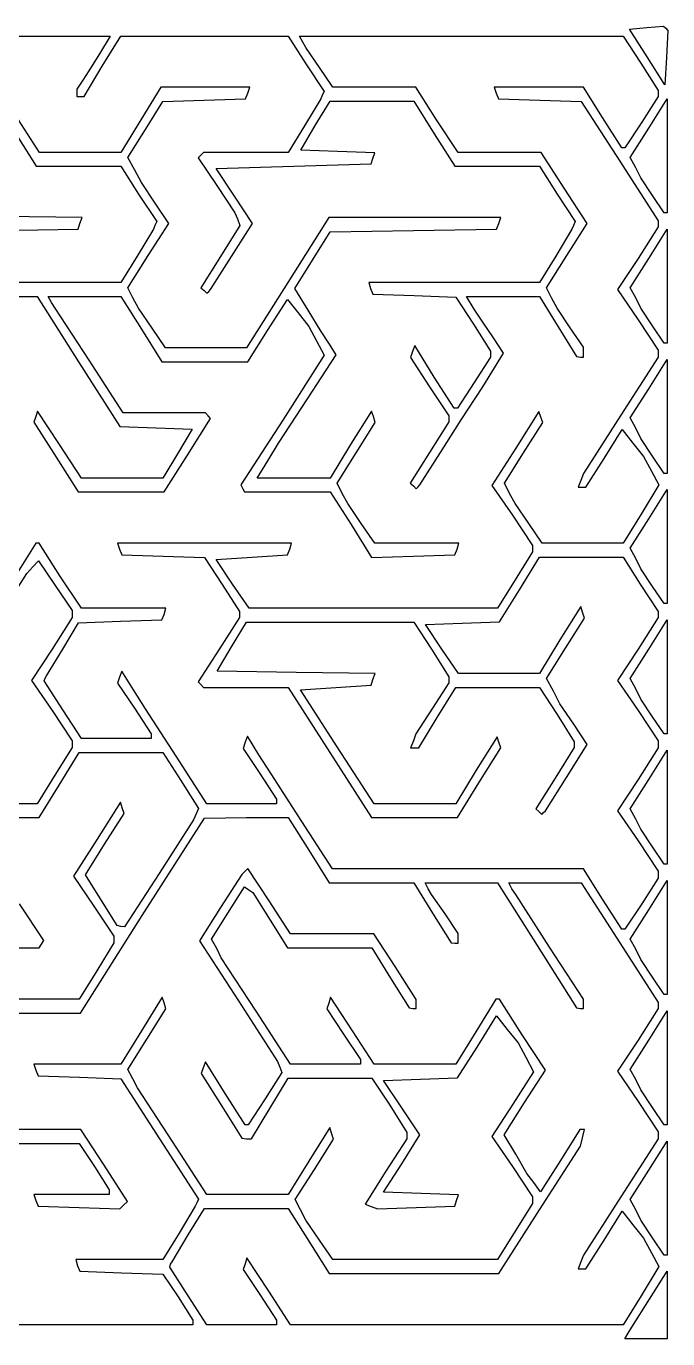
# Model space of a CAD drawing. Extents: x 0 to 920, y -716 to 80.
# Drawn here: x 531 to 920, y -716 to 80 of the extents above; entities that cross this region are included whole.
import ezdxf

# ---------------------------------------------------------------- set-up
doc = ezdxf.new("R2010")
doc.units = 0

msp = doc.modelspace()

# ---------------------------------------------------------------- linework, layer by layer
at = {"layer": 'Layer 1'}
for p, q in [((907.6258, 79.022266), (917.7858, 79.868932)), ((917.7858, 79.868932), (919.19691, 78.740042)), ((486.834982, 73.941546), (534.248282, 73.941546)), ((534.248282, 73.941546), (581.943782, 73.941546)), ((581.943782, 73.941546), (575.452672, 63.217146)), ((577.146042, 55.597126), (588.434942, 73.941526)), ((588.434942, 73.941526), (639.234942, 73.941526)), ((639.234942, 73.941526), (690.034942, 73.941526)), ((690.034942, 73.941526), (700.759342, 57.008226)), ((698.784164, 70.272284), (696.808614, 73.941174)), ((696.808614, 73.941174), (795.021914, 73.941174)), ((795.021914, 73.941174), (893.235214, 73.941174)), ((893.235214, 73.941174), (903.959614, 57.572274)), ((897.1836, 78.1756), (907.6258, 79.022266)), ((907.908, 61.2423), (897.1836, 78.1756)), ((919.19691, 78.740042), (920.3258, 77.328932)), ((920.3258, 77.328932), (919.479134, 60.960032)), ((700.759714, 66.885624), (698.784164, 70.272284)), ((708.944154, 54.750124), (700.759714, 66.885624)), ((575.452672, 63.217146), (568.961562, 52.774946)), ((700.759342, 57.008226), (711.766042, 40.357126)), ((903.959614, 57.572274), (914.401814, 40.921174)), ((907.908068, 61.242232), (907.908, 61.2423)), ((918.632468, 44.308932), (907.908068, 61.242232)), ((919.479134, 60.960032), (918.632468, 44.308932)), ((568.961562, 52.774946), (565.292672, 47.130506)), ((566.139342, 37.252726), (577.146042, 55.597126)), ((717.128594, 42.896824), (708.944154, 54.750124)), ((565.292672, 47.130506), (561.623782, 41.768286)), ((561.623782, 41.768286), (561.623782, 39.510506)), ((612.705802, 42.897114), (600.570302, 23.141614)), ((639.516902, 42.897114), (612.705802, 42.897114)), ((666.610202, 42.897114), (639.516902, 42.897114)), ((665.481312, 39.228224), (666.610202, 42.897114)), ((711.766042, 40.357126), (710.637152, 38.099346)), ((742.246394, 42.896824), (717.128594, 42.896824)), ((767.364194, 42.896824), (742.246394, 42.896824)), ((780.064194, 23.141324), (767.364194, 42.896824)), ((842.152988, 42.896694), (815.059688, 42.896694)), ((815.059688, 42.896694), (816.188578, 39.227804)), ((869.246288, 42.896694), (842.152988, 42.896694)), ((880.817388, 24.552294), (869.246288, 42.896694)), ((914.401814, 40.921174), (914.401814, 39.227844)), ((561.623782, 39.510506), (561.623782, 37.252726)), ((561.623782, 37.252726), (563.881562, 37.252726)), ((563.881562, 37.252726), (566.139342, 37.252726)), ((603.392402, 17.214932), (613.834602, 34.148232)), ((613.834602, 34.148232), (638.952402, 34.994898)), ((638.952402, 34.994898), (664.070202, 35.841564)), ((664.070202, 35.841564), (665.481312, 39.228224)), ((709.790486, 35.841566), (699.912716, 19.472666)), ((706.403946, 19.754898), (715.435046, 34.430398)), ((710.637152, 38.099346), (709.790486, 35.841566)), ((715.435046, 34.430398), (740.835046, 34.430398)), ((740.835046, 34.430398), (766.235046, 34.430398)), ((766.235046, 34.430398), (778.652846, 14.674898)), ((816.188578, 39.227804), (817.599688, 35.841144)), ((817.599688, 35.841144), (842.717488, 34.994478)), ((842.717488, 34.994478), (867.835288, 34.147812)), ((867.835288, 34.147812), (891.259688, -1.976588)), ((914.401814, 37.252294), (904.524044, 21.730094)), ((908.75525, 18.06226), (920.04415, 35.84226)), ((914.401814, 39.227844), (914.401814, 37.252294)), ((920.04415, 35.84226), (920.04415, 1.12896)), ((892.388488, 6.207894), (880.817388, 24.552294)), ((539.046002, 3.386114), (526.346002, 23.141614)), ((600.570302, 23.141614), (588.434802, 3.386114)), ((592.668002, 0.281632), (603.392402, 17.214932)), ((699.912716, 19.472666), (690.034946, 3.385966)), ((697.655066, 4.797098), (706.403946, 19.754898)), ((793.046394, 3.385824), (780.064194, 23.141324)), ((904.524044, 21.730094), (894.364044, 6.207894)), ((897.46635, 0.28226), (908.75525, 18.06226)), ((524.652318, 14.675784), (537.070118, -5.079716)), ((778.652846, 14.674898), (791.070646, -5.080602)), ((563.599302, 3.386114), (539.046002, 3.386114)), ((588.434802, 3.386114), (563.599302, 3.386114)), ((596.901332, -7.338358), (592.668002, 0.281632)), ((636.977216, 1.692636), (635.283886, -0.000694)), ((638.670546, 3.385966), (636.977216, 1.692636)), ((664.352746, 3.385966), (638.670546, 3.385966)), ((690.034946, 3.385966), (664.352746, 3.385966)), ((719.950566, 3.950432), (697.655066, 4.797098)), ((742.528366, 3.103766), (719.950566, 3.950432)), ((741.399476, -0.282894), (742.528366, 3.103766)), ((818.164194, 3.385824), (793.046394, 3.385824)), ((843.564194, 3.385824), (818.164194, 3.385824)), ((857.393094, -18.345276), (843.564194, 3.385824)), ((893.517378, 6.207894), (892.388488, 6.207894)), ((894.364044, 6.207894), (893.517378, 6.207894)), ((900.85301, -5.92662), (897.46635, 0.28226)), ((920.04415, 1.12896), (920.04415, -33.30214)), ((537.070118, -5.079716), (562.752318, -5.079716)), ((562.752318, -5.079716), (588.434518, -5.079716)), ((588.434518, -5.079716), (599.158918, -22.013016)), ((600.852442, -14.958348), (596.901332, -7.338358)), ((635.283886, -0.000694), (646.572786, -16.651794)), ((646.290586, -6.491774), (693.421686, -5.080664)), ((657.297286, -23.142874), (646.290586, -6.491774)), ((693.421686, -5.080664), (740.270586, -3.669554)), ((740.270586, -3.669554), (741.399476, -0.282894)), ((791.070646, -5.080602), (816.752846, -5.080602)), ((816.752846, -5.080602), (842.435046, -5.080602)), ((842.435046, -5.080602), (853.159446, -22.013902)), ((891.259688, -1.976588), (914.401888, -38.100988)), ((903.95745, -12.1355), (900.85301, -5.92662)), ((609.319102, -27.376148), (600.852442, -14.958348)), ((911.013, -22.8599), (903.95745, -12.1355)), ((599.158918, -22.013016), (610.165618, -38.664116)), ((646.572786, -16.651794), (657.579486, -33.302894)), ((668.303986, -39.793974), (657.297286, -23.142874)), ((853.159446, -22.013902), (864.166146, -38.665002)), ((871.504194, -39.794176), (857.393094, -18.345276)), ((911.013044, -22.85994), (911.013, -22.8599)), ((918.068594, -33.30214), (911.013044, -22.85994)), ((617.503542, -39.793948), (609.319102, -27.376148)), ((565.010188, -36.124168), (516.750188, -35.559724)), ((562.470188, -43.179718), (563.599078, -39.793058)), ((563.599078, -39.793058), (565.010188, -36.124168)), ((605.085742, -59.267248), (617.503542, -39.793948)), ((610.165618, -38.664116), (609.036728, -40.921896)), ((655.603986, -59.831774), (668.303986, -39.793974)), ((657.579486, -33.302894), (659.272816, -36.971784)), ((659.272816, -36.971784), (660.683926, -40.922894)), ((714.587822, -36.124908), (689.752322, -75.636008)), ((766.798922, -36.124908), (714.587822, -36.124908)), ((819.010022, -36.124908), (766.798922, -36.124908)), ((816.470022, -43.180458), (817.881132, -39.793798)), ((817.881132, -39.793798), (819.010022, -36.124908)), ((859.086394, -59.267476), (871.504194, -39.794176)), ((864.166146, -38.665002), (863.037256, -40.922782)), ((914.401888, -38.100988), (914.401888, -40.076538)), ((918.91526, -33.30214), (918.068594, -33.30214)), ((920.04415, -33.30214), (918.91526, -33.30214)), ((511.952488, -44.026384), (562.470188, -43.179718)), ((608.190062, -43.179676), (598.312292, -59.548576)), ((609.036728, -40.921896), (608.190062, -43.179676)), ((660.683926, -40.922894), (648.830626, -59.831794)), ((704.710222, -62.08929), (715.434622, -44.87379)), ((715.434622, -44.87379), (765.952322, -44.027124)), ((765.952322, -44.027124), (816.470022, -43.180458)), ((862.19059, -43.180562), (852.31282, -59.549462)), ((863.037256, -40.922782), (862.19059, -43.180562)), ((914.401888, -41.769868), (902.266388, -60.960968)), ((908.75525, -60.95984), (920.04415, -43.17984)), ((914.401888, -40.076538), (914.401888, -41.769868)), ((920.04415, -43.17984), (920.04415, -77.89314)), ((598.312292, -59.548576), (588.434522, -75.635276)), ((592.667942, -78.740548), (605.085742, -59.267248)), ((648.830626, -59.831794), (636.977326, -78.740694)), ((642.903986, -79.869574), (655.603986, -59.831774)), ((693.985822, -79.30479), (704.710222, -62.08929)), ((852.31282, -59.549462), (842.43505, -75.636162)), ((846.668594, -78.740776), (859.086394, -59.267476)), ((902.266388, -60.960968), (889.848588, -79.869868)), ((897.46635, -78.73984), (908.75525, -60.95984)), ((537.352322, -75.635276), (485.987922, -75.635276)), ((588.434522, -75.635276), (537.352322, -75.635276)), ((595.772382, -84.949428), (592.667942, -78.740548)), ((636.977326, -78.740694), (638.952876, -80.434024)), ((689.752322, -75.636008), (664.634522, -115.147108)), ((702.170262, -92.28699), (693.985822, -79.30479)), ((790.78845, -75.636162), (738.85965, -75.636162)), ((738.85965, -75.636162), (739.98854, -79.305052)), ((739.98854, -79.305052), (741.39965, -82.691712)), ((842.43505, -75.636162), (790.78845, -75.636162)), ((849.773034, -84.949656), (846.668594, -78.740776)), ((900.85301, -84.94872), (897.46635, -78.73984)), ((920.04415, -77.89314), (920.04415, -112.32424)), ((512.234732, -84.10227), (537.634732, -84.10227)), ((537.634732, -84.10227), (562.752532, -123.61337)), ((546.383752, -87.771302), (544.408202, -84.102412)), ((544.408202, -84.102412), (566.421502, -84.102412)), ((566.421502, -84.102412), (588.434802, -84.102412)), ((588.434802, -84.102412), (600.852602, -103.857912)), ((599.159042, -91.158308), (595.772382, -84.949428)), ((638.952876, -80.434024), (640.646206, -82.127354)), ((640.646206, -82.127354), (641.775096, -80.998464)), ((641.775096, -80.998464), (642.903986, -79.869574)), ((677.334702, -104.704512), (689.470202, -85.795612)), ((689.470202, -85.795612), (695.961312, -93.980052)), ((741.39965, -82.691712), (766.51745, -83.538378)), ((766.51745, -83.538378), (791.63525, -84.385044)), ((791.63525, -84.385044), (802.35965, -100.753944)), ((802.924194, -91.722964), (798.126424, -84.102974)), ((798.126424, -84.102974), (820.421924, -84.102974)), ((820.421924, -84.102974), (842.435224, -84.102974)), ((842.435224, -84.102974), (853.724124, -102.447374)), ((853.159694, -91.158536), (849.773034, -84.949656)), ((889.848588, -79.869868), (902.266388, -98.214268)), ((903.95745, -91.1576), (900.85301, -84.94872)), ((548.641532, -91.157962), (546.383752, -87.771302)), ((569.243732, -122.766862), (548.641532, -91.157962)), ((607.343482, -103.293808), (599.159042, -91.158308)), ((695.961312, -93.980052), (702.452422, -102.164492)), ((710.072482, -105.26919), (702.170262, -92.28699)), ((808.004194, -99.625184), (802.924194, -91.722964)), ((861.061914, -103.011836), (853.159694, -91.158536)), ((911.013, -101.882), (903.95745, -91.1576)), ((615.527922, -115.147108), (607.343482, -103.293808)), ((702.452422, -102.164492), (707.250192, -110.913372)), ((802.35965, -100.753944), (812.80185, -117.122844)), ((814.495304, -109.220734), (808.004194, -99.625184)), ((853.724124, -102.447374), (865.013024, -120.509574)), ((869.246354, -114.865136), (861.061914, -103.011836)), ((902.266388, -98.214268), (914.401888, -116.558668)), ((911.013044, -101.88204), (911.013, -101.882)), ((918.068594, -112.32424), (911.013044, -101.88204)), ((600.852602, -103.857912), (613.270402, -123.613412)), ((665.481402, -123.613412), (677.334702, -104.704512)), ((707.250192, -110.913372), (711.765742, -119.662252)), ((714.588032, -112.32474), (710.072482, -105.26919)), ((820.704184, -118.534064), (814.495304, -109.220734)), ((640.081222, -115.147108), (615.527922, -115.147108)), ((664.634522, -115.147108), (640.081222, -115.147108)), ((701.605782, -146.19139), (719.103582, -119.38029)), ((719.103582, -119.38029), (714.588032, -112.32474)), ((765.388614, -117.405014), (764.259724, -121.073904)), ((766.799724, -113.736124), (765.388614, -117.405014)), ((778.653024, -132.927224), (766.799724, -113.736124)), ((808.004184, -138.854064), (820.704184, -118.534064)), ((812.80185, -117.122844), (812.80185, -118.816174)), ((812.80185, -118.816174), (812.80185, -120.791724)), ((869.246354, -117.687356), (869.246354, -114.865136)), ((869.246354, -120.791796), (869.246354, -117.687356)), ((914.401888, -116.558668), (914.401888, -118.534218)), ((914.401888, -118.534218), (914.401888, -120.791998)), ((918.91526, -112.32424), (918.068594, -112.32424)), ((920.04415, -112.32424), (918.91526, -112.32424)), ((562.752532, -123.61337), (587.870332, -162.84227)), ((589.845932, -154.657962), (569.243732, -122.766862)), ((613.270402, -123.613412), (639.517002, -123.613412)), ((639.517002, -123.613412), (665.481402, -123.613412)), ((711.765742, -119.662252), (686.647942, -159.173352)), ((764.259724, -121.073904), (775.830824, -138.853904)), ((812.80185, -120.791724), (802.92408, -136.313924)), ((865.013024, -120.509574), (867.270804, -120.791796)), ((867.270804, -120.791796), (869.246354, -120.791796)), ((914.401888, -120.791998), (891.824088, -156.069798)), ((908.75525, -139.98184), (920.04415, -122.20184)), ((920.04415, -122.20184), (920.04415, -156.91514)), ((790.788524, -151.836124), (778.653024, -132.927224)), ((775.830824, -138.853904), (787.401924, -156.351704)), ((802.92408, -136.313924), (792.76408, -151.836124)), ((795.021984, -158.891864), (808.004184, -138.854064)), ((897.46635, -157.76184), (908.75525, -139.98184)), ((684.107982, -173.00249), (701.605782, -146.19139)), ((536.788262, -156.915562), (535.659372, -160.302222)), ((537.917152, -153.528902), (536.788262, -156.915562)), ((551.181552, -173.848902), (537.917152, -153.528902)), ((614.681432, -154.657962), (589.845932, -154.657962)), ((639.799232, -154.657962), (614.681432, -154.657962)), ((628.792572, -180.340122), (642.903672, -158.044622)), ((641.492562, -156.351292), (639.799232, -154.657962)), ((642.903672, -158.044622), (641.492562, -156.351292)), ((686.647942, -159.173352), (661.247942, -198.402252)), ((740.552362, -153.52909), (727.852362, -173.84909)), ((741.681252, -156.91575), (740.552362, -153.52909)), ((742.810142, -160.58464), (741.681252, -156.91575)), ((782.321984, -178.647364), (795.021984, -158.891864)), ((787.401924, -156.351704), (787.401924, -158.327254)), ((787.401924, -158.327254), (787.401924, -160.020584)), ((791.917414, -151.836124), (790.788524, -151.836124)), ((792.76408, -151.836124), (791.917414, -151.836124)), ((842.153088, -153.812098), (828.041988, -176.107598)), ((843.281978, -157.198758), (842.153088, -153.812098)), ((844.410868, -160.585418), (843.281978, -157.198758)), ((891.824088, -156.069798), (869.246288, -191.347498)), ((900.85301, -163.97072), (897.46635, -157.76184)), ((920.04415, -156.91514), (920.04415, -191.34624)), ((535.659372, -160.302222), (549.206072, -181.468922)), ((587.870332, -162.84227), (609.883632, -163.688936)), ((609.883632, -163.688936), (631.614732, -164.535602)), ((631.614732, -164.535602), (622.865852, -179.493402)), ((731.239042, -178.92904), (742.810142, -160.58464)), ((787.401924, -160.020584), (775.830824, -178.647284)), ((832.839768, -178.929818), (844.410868, -160.585418)), ((881.664108, -182.316358), (892.670808, -164.818558)), ((892.670808, -164.818558), (899.161918, -173.002998)), ((903.95745, -170.1796), (900.85301, -163.97072)), ((564.445952, -194.168902), (551.181552, -173.848902)), ((677.616872, -183.72689), (684.107982, -173.00249)), ((727.852362, -173.84909), (715.434562, -194.16909)), ((899.161918, -173.002998), (905.653028, -181.187438)), ((911.013, -180.904), (903.95745, -170.1796)), ((549.206072, -181.468922), (562.470472, -202.635622)), ((622.865852, -179.493402), (613.834752, -194.168902)), ((614.681472, -202.635622), (628.792572, -180.340122)), ((719.667942, -197.27344), (731.239042, -178.92904)), ((775.830824, -178.647284), (763.977524, -197.273984)), ((769.904184, -198.402864), (782.321984, -178.647364)), ((828.041988, -176.107598), (813.648688, -198.685398)), ((821.268668, -197.274218), (832.839768, -178.929818)), ((870.657408, -199.814158), (881.664108, -182.316358)), ((905.653028, -181.187438), (910.450798, -189.936318)), ((911.013044, -180.90404), (911.013, -180.904)), ((918.068594, -191.34624), (911.013044, -180.90404)), ((671.125762, -194.16909), (677.616872, -183.72689)), ((910.450798, -189.936318), (914.966348, -198.402978)), ((588.999252, -194.168902), (564.445952, -194.168902)), ((613.834752, -194.168902), (588.999252, -194.168902)), ((661.247942, -198.402252), (662.376832, -200.660032)), ((693.421262, -194.16909), (671.125762, -194.16909)), ((715.434562, -194.16909), (693.421262, -194.16909)), ((722.772382, -203.48232), (719.667942, -197.27344)), ((763.977524, -197.273984), (765.953074, -198.967314)), ((765.953074, -198.967314), (767.646404, -200.660644)), ((768.775294, -199.531754), (769.904184, -198.402864)), ((813.648688, -198.685398), (826.066488, -216.747598)), ((824.373108, -203.483098), (821.268668, -197.274218)), ((867.552958, -195.580828), (865.859628, -199.814158)), ((869.246288, -191.347498), (867.552958, -195.580828)), ((914.966348, -198.402978), (904.241948, -216.182978)), ((918.91526, -191.34624), (918.068594, -191.34624)), ((920.04415, -191.34624), (918.91526, -191.34624)), ((562.470472, -202.635622), (588.717072, -202.635622)), ((588.717072, -202.635622), (614.681472, -202.635622)), ((662.376832, -200.660032), (663.505722, -202.635582)), ((663.505722, -202.635582), (689.470122, -202.635582)), ((689.470122, -202.635582), (715.434522, -202.635582)), ((715.434522, -202.635582), (728.134522, -222.391082)), ((726.159042, -209.6912), (722.772382, -203.48232)), ((767.646404, -200.660644), (768.775294, -199.531754)), ((827.759768, -209.691978), (824.373108, -203.483098)), ((865.859628, -199.814158), (868.117408, -199.814158)), ((868.117408, -199.814158), (870.657408, -199.814158)), ((908.75525, -219.00384), (920.04415, -201.22384)), ((920.04415, -201.22384), (920.04415, -235.93714)), ((734.343482, -221.8267), (726.159042, -209.6912)), ((835.944208, -221.827478), (827.759768, -209.691978)), ((728.134522, -222.391082), (740.552322, -242.428882)), ((742.527922, -233.68), (734.343482, -221.8267)), ((826.066488, -216.747598), (838.201988, -235.091998)), ((844.128648, -233.680778), (835.944208, -221.827478)), ((904.241948, -216.182978), (893.235248, -233.680778)), ((897.46635, -236.78384), (908.75525, -219.00384)), ((536.788746, -233.681086), (511.953246, -273.192186)), ((537.917636, -233.681086), (536.788746, -233.681086)), ((538.764302, -233.681086), (537.917636, -233.681086)), ((551.464302, -253.436586), (538.764302, -233.681086)), ((639.235518, -233.680828), (586.460018, -233.680828)), ((586.460018, -233.680828), (587.588908, -237.349718)), ((587.588908, -237.349718), (589.000018, -240.736378)), ((692.011018, -233.680828), (639.235518, -233.680828)), ((689.471018, -240.736378), (690.882128, -237.349718)), ((690.882128, -237.349718), (692.011018, -233.680828)), ((767.927922, -233.68), (742.527922, -233.68)), ((793.610122, -233.68), (767.927922, -233.68)), ((791.070122, -240.73555), (792.481232, -237.34889)), ((792.481232, -237.34889), (793.610122, -233.68)), ((838.201988, -235.091998), (838.201988, -237.067548)), ((838.201988, -237.067548), (838.201988, -239.043098)), ((868.681948, -233.680778), (844.128648, -233.680778)), ((893.235248, -233.680778), (868.681948, -233.680778)), ((900.85301, -242.99272), (897.46635, -236.78384)), ((920.04415, -235.93714), (920.04415, -270.36824)), ((535.095416, -248.074398), (538.482076, -244.405508)), ((538.482076, -244.405508), (548.642076, -259.363308)), ((589.000018, -240.736378), (614.117818, -241.583044)), ((614.117818, -241.583044), (639.235618, -242.42971)), ((639.235618, -242.42971), (649.960018, -258.79861)), ((646.291018, -243.558598), (668.022118, -242.147488)), ((656.168788, -258.516398), (646.291018, -243.558598)), ((668.022118, -242.147488), (689.471018, -240.736378)), ((740.552322, -242.428882), (765.952322, -241.582216)), ((765.952322, -241.582216), (791.070122, -240.73555)), ((838.201988, -239.043098), (827.759788, -255.976398)), ((830.299938, -261.903168), (842.435438, -242.147668)), ((842.435438, -242.147668), (867.835438, -242.147668)), ((867.835438, -242.147668), (893.235438, -242.147668)), ((893.235438, -242.147668), (903.677638, -258.516568)), ((903.95745, -249.2016), (900.85301, -242.99272)), ((511.106526, -283.916608), (531.426526, -252.025508)), ((531.426526, -252.025508), (535.095416, -248.074398)), ((564.446502, -273.192086), (551.464302, -253.436586)), ((911.013, -259.926), (903.95745, -249.2016)), ((548.642076, -259.363308), (558.802076, -274.603308)), ((649.960018, -258.79861), (660.402218, -275.16751)), ((666.328788, -273.191898), (656.168788, -258.516398)), ((827.759788, -255.976398), (817.035388, -273.191898)), ((818.164438, -281.376468), (830.299938, -261.903168)), ((903.677638, -258.516568), (914.402038, -275.167668)), ((911.013044, -259.92604), (911.013, -259.926)), ((918.068594, -270.36824), (911.013044, -259.92604)), ((918.91526, -270.36824), (918.068594, -270.36824)), ((920.04415, -270.36824), (918.91526, -270.36824)), ((558.802076, -274.603308), (558.802076, -276.578858)), ((558.802076, -276.578858), (558.802076, -278.836638)), ((590.128702, -273.192086), (564.446502, -273.192086)), ((615.810902, -273.192086), (590.128702, -273.192086)), ((613.270902, -280.247636), (614.682012, -276.860976)), ((614.682012, -276.860976), (615.810902, -273.192086)), ((660.402218, -275.16751), (660.402218, -276.86084)), ((660.402218, -276.86084), (660.402218, -278.83639)), ((741.682088, -273.191898), (666.328788, -273.191898)), ((817.035388, -273.191898), (741.682088, -273.191898)), ((867.553308, -272.0631), (854.853308, -292.3831)), ((868.682198, -275.44976), (867.553308, -272.0631)), ((869.811088, -279.11865), (868.682198, -275.44976)), ((914.402038, -275.167668), (914.402038, -276.860998)), ((914.402038, -276.860998), (914.402038, -278.836548)), ((558.802076, -278.836638), (546.666576, -298.027738)), ((553.157552, -298.027668), (562.753102, -281.940968)), ((562.753102, -281.940968), (588.153102, -281.094302)), ((588.153102, -281.094302), (613.270902, -280.247636)), ((660.402218, -278.83639), (647.984418, -298.30969)), ((655.604478, -296.61635), (664.635578, -281.65855)), ((664.635578, -281.65855), (715.435578, -281.65855)), ((715.435578, -281.65855), (766.235578, -281.65855)), ((766.235578, -281.65855), (776.959978, -298.02745)), ((773.291138, -283.0698), (795.586638, -282.223134)), ((783.168908, -298.0276), (773.291138, -283.0698)), ((795.586638, -282.223134), (818.164438, -281.376468)), ((858.239988, -297.46305), (869.811088, -279.11865)), ((914.402038, -278.836548), (902.266538, -298.027648)), ((908.75525, -298.02684), (920.04415, -280.24684)), ((920.04415, -280.24684), (920.04415, -314.96014)), ((854.853308, -292.3831), (842.435508, -312.7031)), ((546.666576, -298.027738), (534.248776, -316.936638)), ((543.279782, -314.114368), (553.157552, -298.027668)), ((647.984418, -298.30969), (635.284418, -317.78299)), ((646.855598, -311.29185), (655.604478, -296.61635)), ((776.959978, -298.02745), (787.402178, -314.67855)), ((793.328908, -312.7031), (783.168908, -298.0276)), ((846.668888, -315.80745), (858.239988, -297.46305)), ((902.266538, -298.027648), (889.848738, -316.936548)), ((897.46635, -315.80684), (908.75525, -298.02684)), ((534.248776, -316.936638), (546.666576, -335.281038)), ((541.868672, -317.218808), (542.433116, -315.525478)), ((553.157572, -334.716608), (541.868672, -317.218808)), ((542.433116, -315.525478), (543.279782, -314.114368)), ((587.588762, -314.961098), (586.459872, -318.629988)), ((588.999872, -311.292208), (587.588762, -314.961098)), ((596.055422, -322.581108), (588.999872, -311.292208)), ((635.284418, -317.78299), (636.977748, -319.47632)), ((694.833298, -312.138516), (646.855598, -311.29185)), ((742.810998, -312.70296), (694.833298, -312.138516)), ((740.270998, -319.75851), (741.399888, -316.37185)), ((741.399888, -316.37185), (742.810998, -312.70296)), ((787.402178, -318.34743), (777.524408, -333.86963)), ((787.402178, -314.67855), (787.402178, -316.37188)), ((787.402178, -316.37188), (787.402178, -318.34743)), ((817.882208, -312.7031), (793.328908, -312.7031)), ((842.435508, -312.7031), (817.882208, -312.7031)), ((850.902218, -323.42744), (846.668888, -315.80745)), ((889.848738, -316.936548), (902.266538, -335.280948)), ((900.85301, -322.01572), (897.46635, -315.80684)), ((920.04415, -314.96014), (920.04415, -349.39124)), ((586.459872, -318.629988), (596.619872, -333.869988)), ((603.393192, -334.152208), (596.055422, -322.581108)), ((636.977748, -319.47632), (638.671078, -321.16965)), ((638.671078, -321.16965), (664.353278, -321.16965)), ((664.353278, -321.16965), (690.035478, -321.16965)), ((690.035478, -321.16965), (715.153278, -360.68075)), ((697.373198, -322.58073), (718.822098, -321.16962)), ((719.668698, -357.29403), (697.373198, -322.58073)), ((718.822098, -321.16962), (740.270998, -319.75851)), ((780.346668, -339.51409), (791.635568, -321.16969)), ((791.635568, -321.16969), (817.035568, -321.16969)), ((817.035568, -321.16969), (842.435568, -321.16969)), ((842.435568, -321.16969), (853.159968, -337.53859)), ((854.853328, -331.04743), (850.902218, -323.42744)), ((903.95745, -328.2246), (900.85301, -322.01572)), ((596.619872, -333.869988), (606.779872, -349.392188)), ((622.019892, -362.938808), (603.393192, -334.152208)), ((777.524408, -333.86963), (767.364408, -349.39183)), ((863.319988, -343.46523), (854.853328, -331.04743)), ((911.013, -338.949), (903.95745, -328.2246)), ((546.666576, -335.281038), (558.802076, -353.625438)), ((564.446472, -352.214408), (553.157572, -334.716608)), ((769.339968, -357.85849), (780.346668, -339.51409)), ((853.159968, -337.53859), (863.602168, -354.18969)), ((902.266538, -335.280948), (914.402038, -353.625348)), ((911.013044, -338.94904), (911.013, -338.949)), ((918.068594, -349.39124), (911.013044, -338.94904)), ((606.779872, -349.392188), (606.779872, -350.803298)), ((767.364408, -349.39183), (765.953298, -353.62516)), ((871.504428, -355.88303), (863.319988, -343.46523)), ((918.91526, -349.39124), (918.068594, -349.39124)), ((920.04415, -349.39124), (918.91526, -349.39124)), ((558.802076, -357.576538), (548.359876, -374.509838)), ((558.802076, -353.625438), (558.802076, -355.600988)), ((558.802076, -355.600988), (558.802076, -357.576538)), ((585.613172, -352.214408), (564.446472, -352.214408)), ((606.779872, -352.214408), (585.613172, -352.214408)), ((606.779872, -350.803298), (606.779872, -352.214408)), ((663.788882, -354.472098), (662.659992, -358.140988)), ((662.659992, -358.140988), (672.819992, -373.380988)), ((665.199992, -350.803208), (663.788882, -354.472098)), ((672.255542, -362.092108), (665.199992, -350.803208)), ((742.246498, -391.72513), (719.668698, -357.29403)), ((765.953298, -353.62516), (764.259968, -357.85849)), ((764.259968, -357.85849), (766.799968, -357.85849)), ((766.799968, -357.85849), (769.339968, -357.85849)), ((816.753098, -351.08513), (804.053098, -371.40513)), ((805.746478, -379.02515), (819.010878, -357.85845)), ((817.881988, -354.47179), (816.753098, -351.08513)), ((819.010878, -357.85845), (817.881988, -354.47179)), ((863.602168, -357.57635), (852.031068, -376.20305)), ((858.804428, -375.92083), (871.504428, -355.88303)), ((863.602168, -354.18969), (863.602168, -355.88302)), ((863.602168, -355.88302), (863.602168, -357.57635)), ((914.402038, -357.858678), (902.266538, -377.049778)), ((914.402038, -353.625348), (914.402038, -355.600898)), ((914.402038, -355.600898), (914.402038, -357.858678)), ((550.899666, -380.436408), (563.035166, -360.680908)), ((563.035166, -360.680908), (588.435166, -360.680908)), ((588.435166, -360.680908), (613.835166, -360.680908)), ((613.835166, -360.680908), (624.841866, -377.614208)), ((640.646592, -391.725408), (622.019892, -362.938808)), ((679.593312, -373.663208), (672.255542, -362.092108)), ((715.153278, -360.68075), (740.553278, -400.19185)), ((908.75525, -377.04884), (920.04415, -359.26884)), ((920.04415, -359.26884), (920.04415, -393.98214)), ((672.819992, -373.380988), (682.979992, -388.903188)), ((698.220012, -402.449808), (679.593312, -373.663208)), ((804.053098, -371.40513), (791.635298, -391.72513)), ((548.359876, -374.509838), (537.635476, -391.725338)), ((538.764166, -400.191908), (550.899666, -380.436408)), ((624.841866, -377.614208), (635.566266, -394.547508)), ((792.764278, -400.19185), (805.746478, -379.02515)), ((852.031068, -376.20305), (840.177768, -394.82975)), ((846.104428, -395.95863), (858.804428, -375.92083)), ((902.266538, -377.049778), (889.848738, -395.958678)), ((897.46635, -394.82884), (908.75525, -377.04884)), ((682.979992, -388.903188), (682.979992, -390.314298)), ((537.635476, -391.725338), (511.671076, -391.725338)), ((588.152986, -390.878472), (574.041886, -413.173972)), ((578.557466, -416.278492), (590.410766, -397.651792)), ((589.281876, -394.265132), (588.152986, -390.878472)), ((590.410766, -397.651792), (589.281876, -394.265132)), ((634.155156, -397.934168), (632.461826, -401.603058)), ((635.566266, -394.547508), (634.155156, -397.934168)), ((661.813292, -391.725408), (640.646592, -391.725408)), ((682.979992, -391.725408), (661.813292, -391.725408)), ((682.979992, -390.314298), (682.979992, -391.725408)), ((766.799798, -391.72513), (742.246498, -391.72513)), ((791.635298, -391.72513), (766.799798, -391.72513)), ((840.177768, -394.82975), (842.153318, -396.52308)), ((842.153318, -396.52308), (843.846648, -398.21641)), ((843.846648, -398.21641), (844.975538, -397.08752)), ((844.975538, -397.08752), (846.104428, -395.95863)), ((889.848738, -395.958678), (902.266538, -414.303078)), ((900.85301, -401.03772), (897.46635, -394.82884)), ((920.04415, -393.98214), (920.04415, -428.41324)), ((512.799766, -400.191908), (538.764166, -400.191908)), ((601.41732, -459.458766), (639.23502, -400.474366)), ((632.461826, -401.603058), (611.577426, -434.058558)), ((639.23502, -400.474366), (664.63502, -400.192144)), ((664.63502, -400.192144), (690.03502, -400.192144)), ((690.03502, -400.192144), (702.45282, -419.947644)), ((716.846712, -431.236408), (698.220012, -402.449808)), ((740.553278, -400.19185), (766.517678, -400.19185)), ((766.517678, -400.19185), (792.764278, -400.19185)), ((903.95745, -407.2466), (900.85301, -401.03772)), ((574.041886, -413.173972), (559.648586, -435.751772)), ((911.013, -417.971), (903.95745, -407.2466)), ((566.986366, -434.905192), (578.557466, -416.278492)), ((702.45282, -419.947644), (714.87062, -439.703144)), ((902.266538, -414.303078), (914.402038, -432.647478)), ((911.013044, -417.97104), (911.013, -417.971)), ((918.068594, -428.41324), (911.013044, -417.97104)), ((918.91526, -428.41324), (918.068594, -428.41324)), ((920.04415, -428.41324), (918.91526, -428.41324)), ((559.648586, -435.751772), (572.066386, -453.813972)), ((576.581916, -450.427392), (566.986366, -434.905192)), ((611.577426, -434.058558), (590.693026, -466.514058)), ((661.81388, -434.62278), (648.83168, -454.66058)), ((663.78943, -432.64723), (661.81388, -434.62278)), ((665.48276, -430.9539), (663.78943, -432.64723)), ((678.46496, -450.7094), (665.48276, -430.9539)), ((793.046612, -431.236408), (716.846712, -431.236408)), ((869.246512, -431.236408), (793.046612, -431.236408)), ((880.817612, -449.580808), (869.246512, -431.236408)), ((914.402038, -436.880808), (904.524268, -452.403008)), ((914.402038, -432.647478), (914.402038, -434.623028)), ((914.402038, -434.623028), (914.402038, -436.880808)), ((653.34723, -458.047238), (663.50723, -442.242838)), ((663.50723, -442.242838), (666.04723, -443.936168)), ((666.04723, -443.936168), (668.58723, -445.629498)), ((668.58723, -445.629498), (679.02943, -462.280598)), ((714.87062, -439.703144), (740.55282, -439.703144)), ((740.55282, -439.703144), (766.23502, -439.703144)), ((766.23502, -439.703144), (777.52392, -458.047544)), ((774.98394, -443.372046), (773.00839, -439.703156)), ((773.00839, -439.703156), (795.02169, -439.703156)), ((776.95949, -446.758706), (774.98394, -443.372046)), ((795.02169, -439.703156), (817.03499, -439.703156)), ((817.03499, -439.703156), (841.02389, -477.803156)), ((825.78394, -443.371978), (823.80839, -439.703088)), ((823.80839, -439.703088), (845.82169, -439.703088)), ((828.04172, -446.758638), (825.78394, -443.371978)), ((845.82169, -439.703088), (867.83499, -439.703088)), ((867.83499, -439.703088), (891.25939, -476.109688)), ((908.75525, -456.07084), (920.04415, -438.29084)), ((920.04415, -438.29084), (920.04415, -473.00414)), ((541.586496, -474.698578), (526.910996, -452.403078)), ((586.177466, -465.667392), (576.581916, -450.427392)), ((691.44716, -470.7472), (678.46496, -450.7094)), ((785.14393, -458.612006), (776.95949, -446.758706)), ((848.64392, -478.649738), (828.04172, -446.758638)), ((892.388712, -467.925208), (880.817612, -449.580808)), ((904.524268, -452.403008), (894.364268, -467.925208)), ((563.88182, -518.725366), (601.41732, -459.458766)), ((572.066386, -453.813972), (584.201886, -472.158372)), ((648.83168, -454.66058), (636.13168, -474.98058)), ((643.46946, -473.851638), (653.34723, -458.047238)), ((777.52392, -458.047544), (788.81282, -476.109744)), ((793.04615, -470.465306), (785.14393, -458.612006)), ((897.46635, -473.85084), (908.75525, -456.07084)), ((588.435246, -466.231836), (586.177466, -465.667392)), ((590.693026, -466.514058), (588.435246, -466.231836)), ((679.02943, -462.280598), (689.47163, -479.213898)), ((893.517602, -467.925208), (892.388712, -467.925208)), ((894.364268, -467.925208), (893.517602, -467.925208)), ((538.764276, -479.214138), (540.175386, -476.956358)), ((540.175386, -476.956358), (541.586496, -474.698578)), ((584.201886, -476.109472), (573.759686, -493.042772)), ((584.201886, -472.158372), (584.201886, -474.133922)), ((584.201886, -474.133922), (584.201886, -476.109472)), ((636.13168, -474.98058), (659.83828, -511.38718)), ((646.5739, -479.496078), (643.46946, -473.851638)), ((716.56496, -470.7472), (691.44716, -470.7472)), ((741.96496, -470.7472), (716.56496, -470.7472)), ((754.94716, -490.5027), (741.96496, -470.7472)), ((788.81282, -476.109744), (791.0706, -476.391966)), ((791.0706, -476.391966), (793.04615, -476.391966)), ((793.04615, -473.287526), (793.04615, -470.465306)), ((793.04615, -476.391966), (793.04615, -473.287526)), ((891.25939, -476.109688), (914.40159, -512.234088)), ((900.85301, -480.05972), (897.46635, -473.85084)), ((920.04415, -473.00414), (920.04415, -507.43524)), ((512.517676, -479.214138), (538.764276, -479.214138)), ((649.39612, -485.140518), (646.5739, -479.496078)), ((670.56282, -517.596018), (649.39612, -485.140518)), ((689.47163, -479.213898), (715.15383, -479.213898)), ((715.15383, -479.213898), (740.83603, -479.213898)), ((740.83603, -479.213898), (752.12493, -497.558298)), ((841.02389, -477.803156), (865.01279, -515.620856)), ((869.24612, -510.258638), (848.64392, -478.649738)), ((903.95745, -486.2686), (900.85301, -480.05972)), ((573.759686, -493.042772), (563.035286, -510.258272)), ((767.64716, -510.5405), (754.94716, -490.5027)), ((911.013, -496.993), (903.95745, -486.2686)), ((752.12493, -497.558298), (763.41383, -515.620498)), ((911.013044, -496.99304), (911.013, -496.993)), ((918.068594, -507.43524), (911.013044, -496.99304)), ((613.553704, -509.129356), (600.853704, -529.449356)), ((614.682594, -512.516016), (613.553704, -509.129356)), ((715.7183, -509.129348), (714.58941, -512.798238)), ((728.9827, -529.449348), (715.7183, -509.129348)), ((918.91526, -507.43524), (918.068594, -507.43524)), ((920.04415, -507.43524), (918.91526, -507.43524)), ((563.035286, -510.258272), (512.799786, -510.258272)), ((604.240384, -534.529306), (615.811484, -516.184906)), ((615.811484, -516.184906), (614.682594, -512.516016)), ((659.83828, -511.38718), (683.54488, -548.07608)), ((714.58941, -512.798238), (713.46052, -516.184898)), ((713.46052, -516.184898), (723.62052, -531.424898)), ((763.41383, -515.620498), (765.67161, -515.90272)), ((765.67161, -515.90272), (767.64716, -515.90272)), ((767.64716, -513.0805), (767.64716, -510.5405)), ((767.64716, -515.90272), (767.64716, -513.0805)), ((815.9069, -510.258348), (803.7714, -530.013848)), ((817.03579, -510.258348), (815.9069, -510.258348)), ((818.16468, -510.258348), (817.03579, -510.258348)), ((831.99358, -531.989448), (818.16468, -510.258348)), ((865.01279, -515.620856), (867.27057, -515.903078)), ((867.27057, -515.903078), (869.24612, -515.903078)), ((869.24612, -513.080858), (869.24612, -510.258638)), ((869.24612, -515.903078), (869.24612, -513.080858)), ((914.40159, -515.902968), (902.26609, -535.094068)), ((908.75525, -535.09284), (920.04415, -517.31284)), ((914.40159, -512.234088), (914.40159, -514.209638)), ((914.40159, -514.209638), (914.40159, -515.902968)), ((920.04415, -517.31284), (920.04415, -552.02614)), ((512.23522, -518.725366), (563.88182, -518.725366)), ((691.44722, -549.769318), (670.56282, -517.596018)), ((804.618064, -539.327056), (816.471364, -520.418156)), ((816.471364, -520.418156), (822.962474, -528.602596)), ((600.853704, -529.449356), (588.435904, -549.769356)), ((723.62052, -531.424898), (733.78052, -546.947098)), ((742.2471, -549.769348), (728.9827, -529.449348)), ((803.7714, -530.013848), (791.6359, -549.769348)), ((822.962474, -528.602596), (829.453584, -536.787036)), ((846.10468, -553.438348), (831.99358, -531.989448)), ((592.669284, -552.873706), (604.240384, -534.529306)), ((792.764764, -557.953756), (804.618064, -539.327056)), ((829.453584, -536.787036), (834.251354, -545.535916)), ((902.26609, -535.094068), (889.84829, -554.002968)), ((897.46635, -552.87284), (908.75525, -535.09284)), ((639.800524, -548.3582), (638.389414, -552.02709)), ((651.653824, -567.5493), (639.800524, -548.3582)), ((683.54488, -548.07608), (684.95599, -551.46274)), ((733.78052, -546.947098), (733.78052, -548.358208)), ((733.78052, -548.358208), (733.78052, -549.769318)), ((834.251354, -545.535916), (838.766904, -554.284796)), ((562.189304, -549.769356), (535.660404, -549.769356)), ((535.660404, -549.769356), (536.789294, -553.438246)), ((536.789294, -553.438246), (538.200404, -556.824906)), ((538.200404, -556.824906), (563.318204, -557.671572)), ((588.435904, -549.769356), (562.189304, -549.769356)), ((595.773724, -558.518146), (592.669284, -552.873706)), ((638.389414, -552.02709), (637.260524, -555.41375)), ((637.260524, -555.41375), (649.678324, -575.16925)), ((686.08488, -554.8494), (675.92488, -570.6538)), ((684.95599, -551.46274), (686.08488, -554.8494)), ((712.61382, -549.769318), (691.44722, -549.769318)), ((733.78052, -549.769318), (712.61382, -549.769318)), ((766.8004, -549.769348), (742.2471, -549.769348)), ((791.6359, -549.769348), (766.8004, -549.769348)), ((838.766904, -554.284796), (826.349104, -574.040296)), ((833.40468, -572.911648), (846.10468, -553.438348)), ((889.84829, -554.002968), (902.26609, -572.347368)), ((900.85301, -559.08172), (897.46635, -552.87284)), ((920.04415, -552.02614), (920.04415, -586.45724)), ((563.318204, -557.671572), (588.436004, -558.518238)), ((588.436004, -558.518238), (611.860404, -594.924838)), ((598.595944, -564.162586), (595.773724, -558.518146)), ((619.762644, -596.618086), (598.595944, -564.162586)), ((678.747184, -576.580372), (690.036084, -558.235972)), ((690.036084, -558.235972), (715.436084, -558.235972)), ((715.436084, -558.235972), (740.836084, -558.235972)), ((740.836084, -558.235972), (751.560484, -574.604872)), ((747.891464, -559.647088), (770.186964, -558.800422)), ((758.898164, -576.298188), (747.891464, -559.647088)), ((770.186964, -558.800422), (792.764764, -557.953756)), ((903.95745, -565.2906), (900.85301, -559.08172)), ((663.789324, -586.4582), (651.653824, -567.5493)), ((675.92488, -570.6538), (665.76488, -586.4582)), ((820.98688, -592.667148), (833.40468, -572.911648)), ((902.26609, -572.347368), (914.40159, -590.691768)), ((911.013, -576.015), (903.95745, -565.2906)), ((649.678324, -575.16925), (661.813824, -594.64255)), ((667.740484, -594.924772), (678.747184, -576.580372)), ((751.560484, -574.604872), (762.002684, -591.255972)), ((769.904864, -592.667088), (758.898164, -576.298188)), ((826.349104, -574.040296), (813.649104, -593.513596)), ((911.013044, -576.01504), (911.013, -576.015)), ((918.068594, -586.45724), (911.013044, -576.01504)), ((664.918214, -586.4582), (663.789324, -586.4582)), ((665.76488, -586.4582), (664.918214, -586.4582)), ((715.153644, -588.151386), (702.453644, -608.471386)), ((716.282534, -591.538046), (715.153644, -588.151386)), ((918.91526, -586.45724), (918.068594, -586.45724)), ((920.04415, -586.45724), (918.91526, -586.45724)), ((538.764056, -589.280866), (513.646256, -589.280866)), ((564.164056, -589.280866), (538.764056, -589.280866)), ((578.275156, -611.011966), (564.164056, -589.280866)), ((611.860404, -594.924838), (635.567004, -631.613738)), ((640.647044, -628.791386), (619.762644, -596.618086)), ((661.813824, -594.64255), (664.636044, -594.924772)), ((664.636044, -594.924772), (667.740484, -594.924772)), ((705.840324, -613.551336), (717.411424, -595.206936)), ((717.411424, -595.206936), (716.282534, -591.538046)), ((762.002684, -594.924852), (749.302684, -614.680352)), ((758.898164, -610.164888), (769.904864, -592.667088)), ((762.002684, -591.255972), (762.002684, -592.949302)), ((762.002684, -592.949302), (762.002684, -594.924852)), ((813.649104, -593.513596), (826.066904, -611.857996)), ((828.04243, -604.238248), (820.98688, -592.667148)), ((866.989, -589.280408), (855.1357, -608.189308)), ((868.40011, -589.280408), (866.989, -589.280408)), ((867.27122, -599.440408), (868.68233, -594.360408)), ((869.81122, -589.280408), (868.40011, -589.280408)), ((868.68233, -594.360408), (869.81122, -589.280408)), ((914.40159, -594.925098), (891.82379, -630.202898)), ((908.75525, -614.11484), (920.04415, -596.33484)), ((914.40159, -590.691768), (914.40159, -592.667318)), ((914.40159, -592.667318), (914.40159, -594.925098)), ((920.04415, -596.33484), (920.04415, -631.04814)), ((512.235266, -597.747524), (537.635266, -597.747524)), ((537.635266, -597.747524), (563.035266, -597.747524)), ((563.035266, -597.747524), (572.348596, -611.858624)), ((834.81576, -616.091548), (828.04243, -604.238248)), ((842.43572, -638.104808), (867.27122, -599.440408)), ((572.348596, -611.858624), (581.379696, -625.969724)), ((592.386256, -633.025266), (578.275156, -611.011966)), ((702.453644, -608.471386), (690.035844, -628.791386)), ((747.891464, -627.380388), (758.898164, -610.164888)), ((826.066904, -611.857996), (838.202404, -630.202396)), ((855.1357, -608.189308), (843.0002, -627.098208)), ((694.269224, -631.895736), (705.840324, -613.551336)), ((749.302684, -614.680352), (736.602684, -634.718152)), ((839.04909, -621.453768), (834.81576, -616.091548)), ((897.46635, -631.89484), (908.75525, -614.11484)), ((558.519696, -628.791944), (535.659696, -628.791944)), ((535.659696, -628.791944), (536.788586, -632.460834)), ((581.379696, -628.791944), (558.519696, -628.791944)), ((581.379696, -625.969724), (581.379696, -627.380834)), ((581.379696, -627.380834), (581.379696, -628.791944)), ((665.200344, -628.791386), (640.647044, -628.791386)), ((690.035844, -628.791386), (665.200344, -628.791386)), ((770.751464, -628.227054), (747.891464, -627.380388)), ((793.329264, -629.07372), (770.751464, -628.227054)), ((843.0002, -627.098208), (839.04909, -621.453768)), ((536.788586, -632.460834), (538.199696, -635.847494)), ((538.199696, -635.847494), (563.035196, -636.69416)), ((563.035196, -636.69416), (587.870696, -637.540826)), ((587.870696, -637.540826), (590.128476, -635.283046)), ((590.128476, -635.283046), (592.386256, -633.025266)), ((633.591448, -635.847068), (623.713678, -652.215968)), ((634.438114, -633.871518), (633.591448, -635.847068)), ((635.567004, -631.613738), (634.438114, -633.871518)), ((697.373664, -638.104616), (694.269224, -631.895736)), ((736.602684, -634.718152), (740.271574, -636.129262)), ((740.271574, -636.129262), (744.222684, -637.540372)), ((744.222684, -637.540372), (767.647084, -636.693706)), ((767.647084, -636.693706), (791.071484, -635.84704)), ((791.071484, -635.84704), (792.200374, -632.46038)), ((792.200374, -632.46038), (793.329264, -629.07372)), ((838.202404, -634.153496), (827.760204, -651.086796)), ((838.202404, -630.202396), (838.202404, -632.177946)), ((838.202404, -632.177946), (838.202404, -634.153496)), ((891.82379, -630.202898), (869.24599, -665.480598)), ((900.85301, -638.10372), (897.46635, -631.89484)), ((920.04415, -631.04814), (920.04415, -665.47924)), ((629.35805, -653.344908), (639.23582, -637.258208)), ((639.23582, -637.258208), (664.63582, -637.258208)), ((664.63582, -637.258208), (690.03582, -637.258208)), ((690.03582, -637.258208), (702.45362, -657.013708)), ((700.760324, -644.313496), (697.373664, -638.104616)), ((708.944764, -656.448996), (700.760324, -644.313496)), ((817.88242, -676.769208), (842.43572, -638.104808)), ((881.66381, -656.449458), (892.67051, -638.951658)), ((892.67051, -638.951658), (899.16162, -647.136098)), ((903.95745, -644.3126), (900.85301, -638.10372)), ((911.013, -655.037), (903.95745, -644.3126)), ((623.713678, -652.215968), (613.835908, -668.302668)), ((827.760204, -651.086796), (817.035804, -668.302296)), ((899.16162, -647.136098), (905.65273, -655.320538)), ((619.48028, -669.713808), (629.35805, -653.344908)), ((702.45362, -657.013708), (714.87142, -676.769208)), ((717.129204, -668.302296), (708.944764, -656.448996)), ((870.65711, -673.947258), (881.66381, -656.449458)), ((905.65273, -655.320538), (910.4505, -664.069418)), ((911.013044, -655.03704), (911.013, -655.037)), ((918.068594, -665.47924), (911.013044, -655.03704)), ((587.589308, -668.302668), (561.060408, -668.302668)), ((561.060408, -668.302668), (562.189298, -671.971558)), ((613.835908, -668.302668), (587.589308, -668.302668)), ((664.91815, -667.173878), (663.78926, -670.842768)), ((678.18255, -687.493878), (664.91815, -667.173878)), ((767.082504, -668.302296), (717.129204, -668.302296)), ((817.035804, -668.302296), (767.082504, -668.302296)), ((869.24599, -665.480598), (867.55266, -669.713928)), ((910.4505, -664.069418), (914.96605, -672.536078)), ((918.91526, -665.47924), (918.068594, -665.47924)), ((920.04415, -665.47924), (918.91526, -665.47924)), ((562.189298, -671.971558), (563.600408, -675.358218)), ((563.600408, -675.358218), (588.718208, -676.204884)), ((588.718208, -676.204884), (613.836008, -677.05155)), ((618.06917, -672.818248), (618.633614, -671.124918)), ((629.35807, -690.316048), (618.06917, -672.818248)), ((618.633614, -671.124918), (619.48028, -669.713808)), ((663.78926, -670.842768), (662.66037, -674.229428)), ((662.66037, -674.229428), (672.82037, -689.469428)), ((867.55266, -669.713928), (865.85933, -673.947258)), ((865.85933, -673.947258), (868.11711, -673.947258)), ((868.11711, -673.947258), (870.65711, -673.947258)), ((914.96605, -672.536078), (904.24165, -690.316078)), ((909.31918, -692.29081), (920.04358, -675.35751)), ((920.04358, -675.35751), (920.04358, -695.95971)), ((613.836008, -677.05155), (623.149338, -690.88045)), ((714.87142, -676.769208), (766.23582, -676.769208)), ((766.23582, -676.769208), (817.88242, -676.769208)), ((623.149338, -690.88045), (632.180438, -704.99155)), ((640.64697, -707.813848), (629.35807, -690.316048)), ((672.82037, -689.469428), (682.98037, -704.991628)), ((691.44695, -707.813878), (678.18255, -687.493878)), ((904.24165, -690.316078), (893.23495, -707.813878)), ((898.59478, -709.22411), (909.31918, -692.29081)), ((920.04358, -695.95971), (920.04358, -716.27971)), ((558.520538, -707.81377), (484.860638, -707.81377)), ((632.180438, -707.81377), (558.520538, -707.81377)), ((632.180438, -704.99155), (632.180438, -706.40266)), ((632.180438, -706.40266), (632.180438, -707.81377)), ((661.81367, -707.813848), (640.64697, -707.813848)), ((682.98037, -707.813848), (661.81367, -707.813848)), ((682.98037, -704.991628), (682.98037, -706.402738)), ((682.98037, -706.402738), (682.98037, -707.813848)), ((792.19995, -707.813878), (691.44695, -707.813878)), ((893.23495, -707.813878), (792.19995, -707.813878)), ((894.36138, -716.27971), (896.33693, -712.89305)), ((907.06138, -716.27971), (894.36138, -716.27971)), ((896.33693, -712.89305), (896.337, -712.893)), ((896.337, -712.893), (898.59478, -709.22411)), ((920.04358, -716.27971), (907.06138, -716.27971))]:
    msp.add_line(p, q, dxfattribs=at)

doc.saveas('drawing.dxf')
